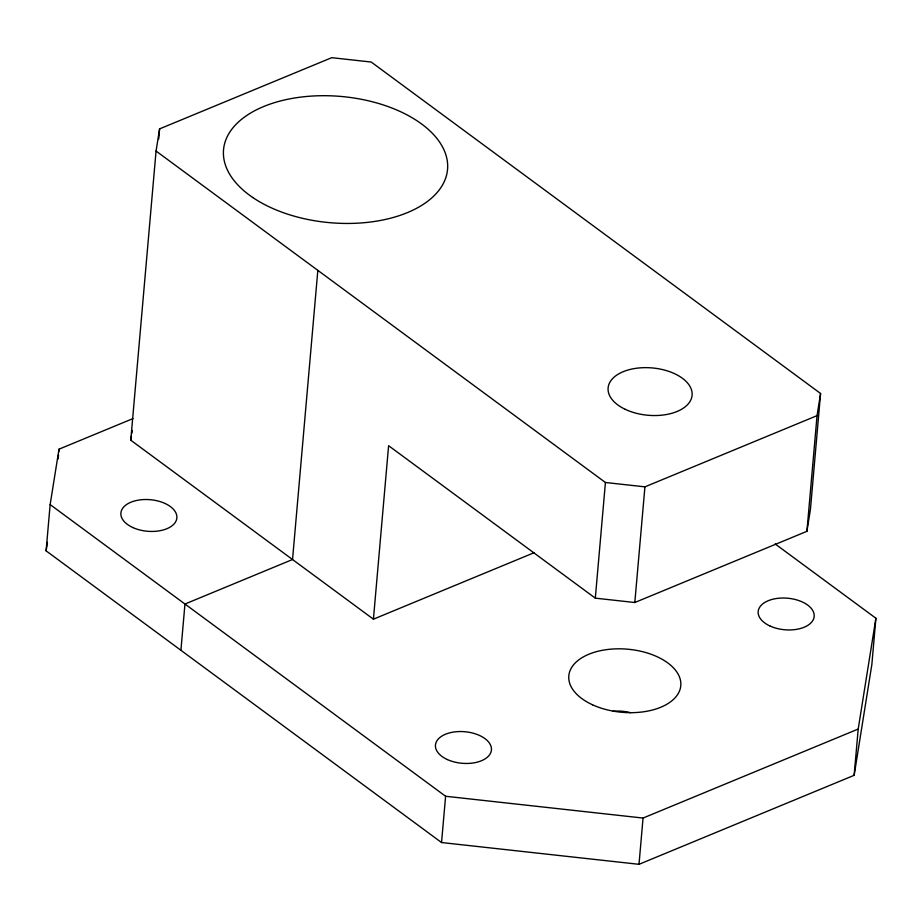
<?xml version="1.0" encoding="UTF-8"?>
<svg xmlns="http://www.w3.org/2000/svg" width="922" height="922" viewBox="0 0 922 922"><rect width="100%" height="100%" fill="white"/><g stroke="black" fill="none" stroke-linecap="round" stroke-linejoin="round"><path stroke-width="1.38" d="M775.125 543.922L875.9 618.247L871.855 664.52L854.152 775.31L639.004 864.317L441.546 842.535L46.1 550.849L50.145 504.588L58.996 449.187L132.975 418.588M58.144 458.995L58.512 454.8M58.754 451.999L58.996 449.187M373.422 619.181L130.763 440.197L156.06 151.047L159.598 128.884L331.724 57.683L371.209 62.039L820.58 393.487L810.461 509.151L806.923 531.314L634.809 602.515L595.312 598.159L388.6 445.695L373.422 619.181L534.126 552.704M158.722 138.911L159.598 128.884M180.908 650.287L184.965 604.025L292.539 559.516L317.836 270.365M441.546 842.535L445.603 796.262L50.145 504.588M595.312 598.159L605.431 482.494L156.06 151.047M634.809 602.515L644.927 486.851L817.042 415.649L820.58 393.487M639.004 864.317L643.049 818.056L858.198 729.048L875.9 618.247M806.923 531.314L817.042 415.649M854.152 775.31L858.198 729.048M46.1 550.849L47.46 542.32M130.763 440.197L131.42 436.048M131.869 433.271L132.307 430.505M605.431 482.494L644.927 486.851M445.603 796.262L643.049 818.056M613.084 711.277A28.109 15.835 5 0 1 630.394 712.671M252.709 197.469A112.438 63.364 5 0 0 442.422 185.161A112.438 63.364 5 0 0 311.463 96.095A112.438 63.364 5 0 0 252.709 197.469M625.197 409.31A42.158 23.765 5 0 0 691.892 396.702A42.158 23.765 5 0 0 633.195 368.777A42.158 23.765 5 0 0 625.197 409.31M592.535 704.8A56.219 31.682 5 0 0 680.643 686.902A56.219 31.682 5 0 0 601.213 650.529A56.219 31.682 5 0 0 592.535 704.8M770.031 626.015A28.109 15.847 5 0 0 814.091 617.072A28.109 15.847 5 0 0 774.365 598.874A28.109 15.847 5 0 0 770.031 626.015M447.308 759.532A28.109 15.847 5 0 0 491.357 750.577A28.109 15.847 5 0 0 451.642 732.391A28.109 15.847 5 0 0 447.308 759.532M132.745 527.511A28.109 15.847 5 0 0 176.794 518.567A28.109 15.847 5 0 0 137.078 500.369A28.109 15.847 5 0 0 132.745 527.511"/></g></svg>
